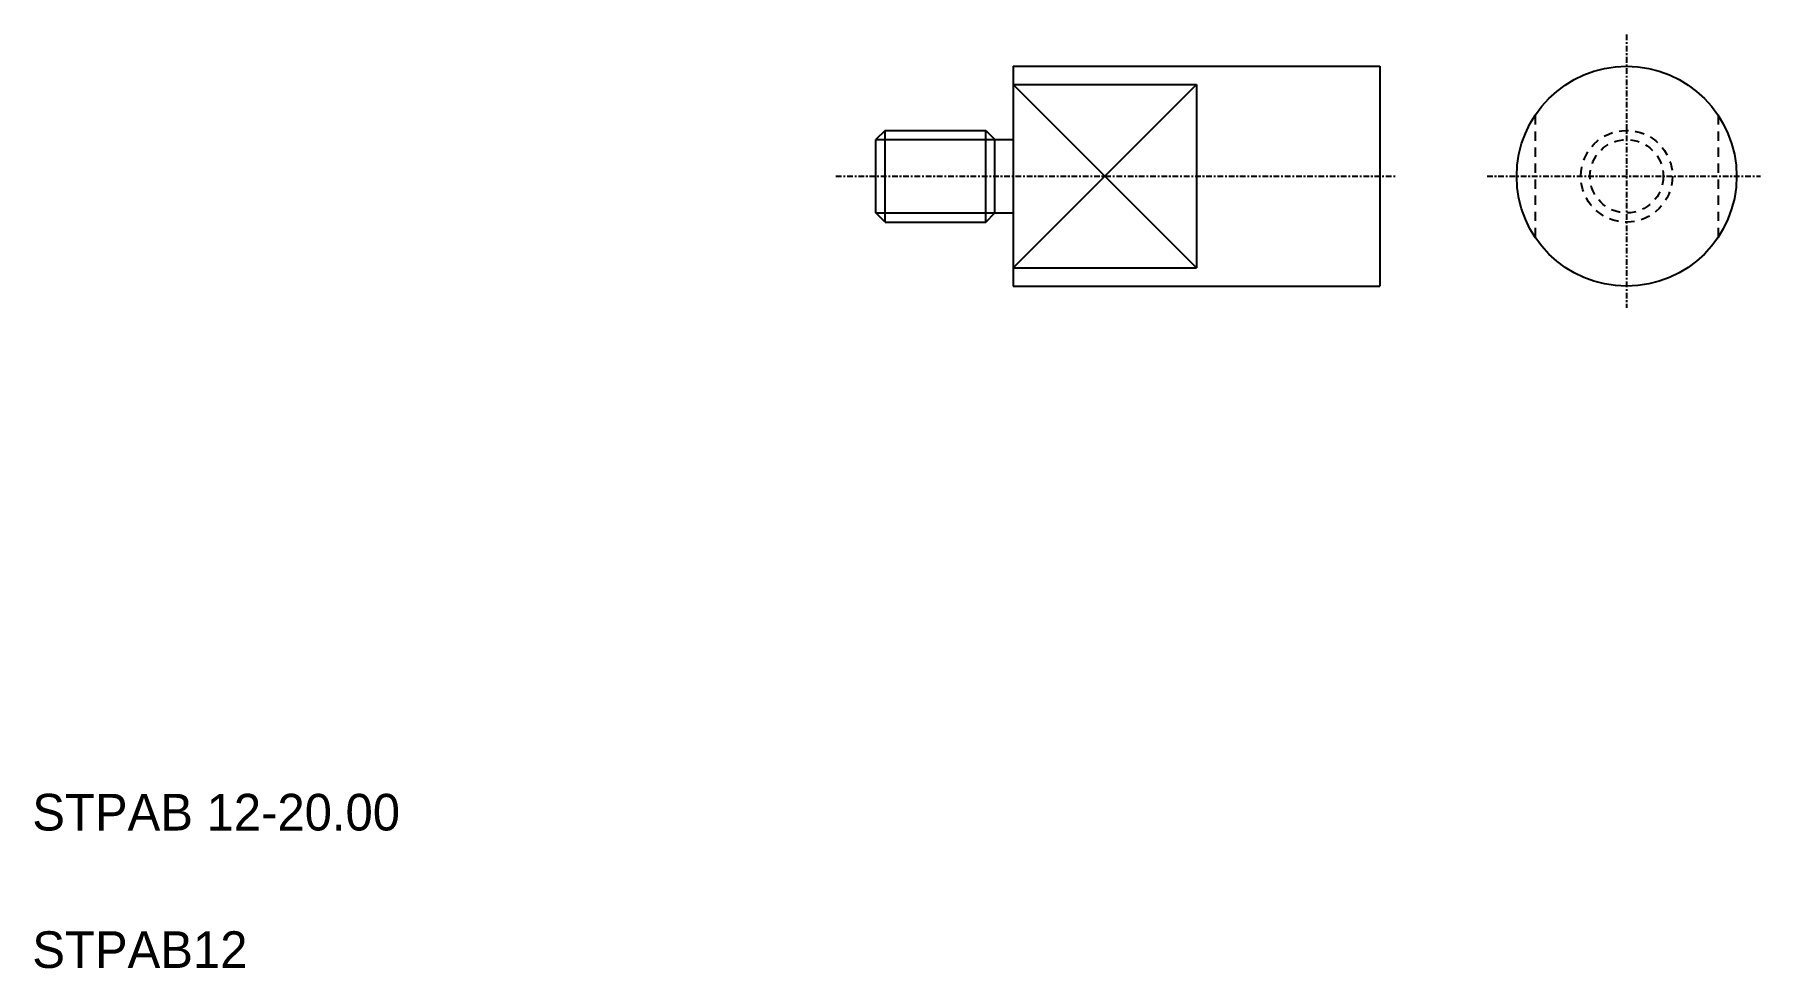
# Model space of a CAD drawing. Extents: x 5.1 to 99.3, y 5 to 55.9.
import ezdxf

# ---------------------------------------------------------------- set-up
doc = ezdxf.new("R2010")
doc.units = 0
doc.header["$LTSCALE"] = 0.25
doc.linetypes.add('CENTER', pattern=[2, 1.25, -0.25, 0.25, -0.25])
doc.linetypes.add('DASHED', pattern=[3.5, 2, -1.5])
doc.layers.get('0').update_dxf_attribs({"linetype": 'CONTINUOUS'})
doc.layers.add('CENTER', color=1, linetype='CENTER')

msp = doc.modelspace()

# ---------------------------------------------------------------- linework, layer by layer
for p, q in [((58.54, 54.199), (78.54, 54.199)), ((58.54, 54.199), (58.54, 42.199)), ((63.54, 54.199), (63.54, 54.199)), ((68.54, 54.199), (68.54, 54.199)), ((78.54, 54.199), (78.54, 42.199)), ((58.54, 53.199), (68.54, 53.199)), ((68.54, 53.199), (68.54, 43.199)), ((51.54, 50.699), (51.04, 50.199)), ((51.04, 46.199), (51.04, 50.199)), ((51.54, 50.699), (57.04, 50.699)), ((51.54, 45.699), (51.54, 50.699)), ((57.04, 50.699), (57.54, 50.199)), ((57.54, 46.199), (57.54, 50.199)), ((57.54, 50.199), (58.54, 50.199)), ((51.54, 45.699), (51.04, 46.199)), ((57.04, 45.699), (57.54, 46.199)), ((57.54, 46.199), (58.54, 46.199)), ((51.54, 45.699), (57.04, 45.699)), ((58.54, 43.199), (68.54, 43.199)), ((58.54, 42.199), (78.54, 42.199))]:
    msp.add_line(p, q)
at = {"color": 3}
for p, q in [((68.54, 43.199), (58.54, 53.199)), ((58.54, 43.199), (68.54, 53.199)), ((51.04, 50.199), (57.54, 50.199)), ((51.04, 46.199), (57.54, 46.199))]:
    msp.add_line(p, q, dxfattribs=at)
at = {"color": 3, "linetype": 'DASHED'}
for p, q in [((87.012, 51.516), (87.012, 44.883)), ((97.012, 51.516), (97.012, 44.883))]:
    msp.add_line(p, q, dxfattribs=at)
at = {"color": 7}
msp.add_line((57.04, 45.699), (57.04, 50.699), dxfattribs=at)
msp.add_circle((92.012, 48.199), 6)
at = {"color": 3, "linetype": 'DASHED'}
for radius in [2.5, 2]:
    msp.add_circle((92.012, 48.199), radius, dxfattribs=at)
at = {"layer": 'CENTER', "color": 1, "linetype": 'CENTER'}
for p, q in [((92.012, 55.933), (92.012, 41.021)), ((48.857, 48.199), (79.427, 48.199)), ((84.392, 48.199), (99.317, 48.199))]:
    msp.add_line(p, q, dxfattribs=at)

# ---------------------------------------------------------------- texts
for s, p in [('STPAB 12-20.00', (5, 12.5)), ('STPAB12', (5, 5))]:
    msp.add_text(s, height=2).set_placement(p)

doc.saveas('drawing.dxf')
